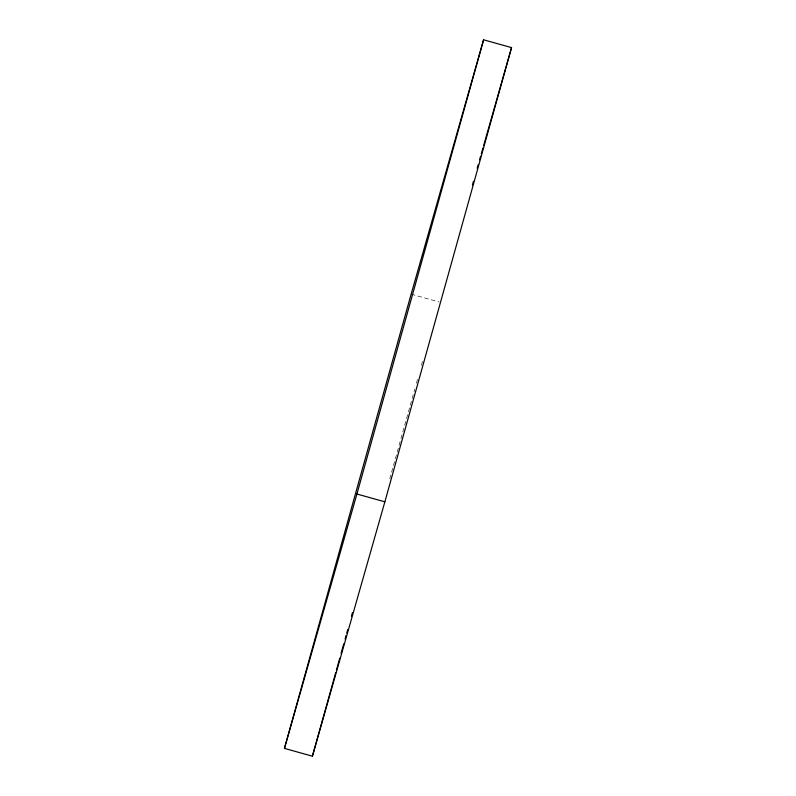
<?xml version="1.0" encoding="UTF-8"?>
<svg xmlns="http://www.w3.org/2000/svg" width="796" height="796" viewBox="0 0 796 796"><rect width="100%" height="100%" fill="white"/><g stroke="black" fill="none" stroke-linecap="round" stroke-linejoin="round"><path stroke-width="0.6" stroke-dasharray="3.98 2.98" d="M389.751 478.894L414.746 389.244M416.417 383.264L417.751 378.488M421.412 365.334L422.746 360.558M411.134 294.172L439.084 301.983"/><path stroke-width="1.19" d="M284.451 748.389L411.134 294.172L483.59 39.8L511.549 47.611L384.866 501.828L312.41 756.2L284.451 748.389L356.916 494.017L483.59 39.8M312.41 756.2L335.743 672.53M336.41 670.142L339.743 658.183M341.076 653.407L343.743 643.845M345.076 639.059L346.081 635.477M346.748 633.079L347.743 629.497M351.414 616.353L352.409 612.761M472.426 184.951L473.441 181.369M477.182 168.235L478.207 164.643M479.57 159.867L480.585 156.285M481.272 153.897L482.973 147.927M483.65 145.539L511.549 47.611M356.916 494.017L384.866 501.828"/></g></svg>
